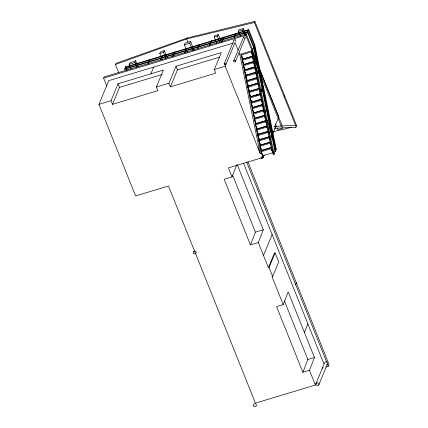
<?xml version="1.0" encoding="UTF-8"?>
<svg xmlns="http://www.w3.org/2000/svg" width="428" height="428" viewBox="0 0 428 428"><rect width="100%" height="100%" fill="white"/><g stroke="black" fill="none" stroke-linecap="round" stroke-linejoin="round"><path stroke-width="0.64" d="M137.837 63.242L137.618 63.344M149.821 59.428L150.116 59.567L149.821 59.428L147.826 64.248M174.704 52.066L174.421 52.152M198.983 44.582C199.999 44.384 196.891 47.262 197.233 48.797M211.571 40.97L211.255 40.906L211.571 40.97L209.816 45.224M223.56 37.156L223.849 37.295L223.56 37.156L221.565 41.976M236.149 33.545L235.833 33.48L236.149 33.545L234.394 37.798M252.343 49.851L252.349 49.557M254.478 44.913L254.162 44.849L254.478 44.913L252.483 49.734M260.893 91.576L260.903 91.276M261.075 91.458L262.979 86.477L260.775 91.357M265.189 112.436L265.157 112.147M267.366 107.508L267.056 107.439L267.366 107.508L265.371 112.323M269.447 133.285L269.458 133.012M271.668 128.368L271.352 128.304L271.668 128.368L269.672 133.188M273.968 154.048L273.653 153.984L273.957 154.085L275.953 149.27C275.001 149.03 276.975 149.42 275.803 149.42L254.318 45.101L248.374 30.254L248.673 29.639L254.804 44.956L276.29 149.286M262.787 157.959C263.145 156.611 260.893 156.578 260.946 157.868C262.038 160.452 264.279 155.969 264.044 154.92M270.833 138.528L275.354 127.603L275.156 126.672L274.08 126.49M162.137 55.683C163.057 55.747 160.174 58.224 160.366 59.931M186.715 48.262L186.983 48.434L186.715 48.262L184.698 53.109M246.303 34.77L246.314 34.475M248.427 29.869L248.138 29.735L248.427 29.869L246.432 34.689M262.771 86.542L263.07 86.643M237.278 164.726L263.311 229.75L258.314 242.516L250.439 244.896L224.16 179.252L232.035 176.871L236.791 164.716M250.439 244.896L255.43 232.131L232.623 175.154M309.465 370.279L302.864 372.274L276.584 306.63L283.186 304.634L288.178 291.875L314.457 357.519L309.465 370.279L315.372 385.04L255.425 403.144L168.498 186.003L135.612 195.933L98.948 104.352L108.766 80.662L233.126 43.094M302.864 372.274L307.855 359.515L284.304 300.681M106.829 86.151L103.619 78.131L104.111 76.933L246.261 33.994L252.584 49.798L274.07 154.112L273.348 154.331L271.721 150.26L251.268 50.964M118.684 72.519L115.464 64.484L115.929 63.365L187.218 37.98L254.858 21.4L296.385 125.137M111.018 100.708L118.048 83.738L163.405 70.037L156.375 87.007L157.836 90.65L112.478 104.352L111.018 100.708L98.948 104.352M112.478 104.352L119.508 87.382L118.048 83.738M131.059 69.159L129.122 64.328L129.705 62.916L135.719 60.76L138.137 66.8M136.912 67.389L134.975 62.558L135.719 60.76M148.372 63.783L150.116 59.567M150.881 73.819L153.668 67.1M162.185 59.519L159.767 53.479L160.42 51.911L164.293 50.52L167.193 57.769M165.957 58.385L163.539 52.339L164.293 50.52M172.409 56.822L174.405 52.007M172.949 56.357L174.694 52.141M187.261 52.136L184.361 44.887L185.121 43.057L190.519 41.425L194.146 50.488M168.964 83.203L175.994 66.233L221.351 52.537L214.321 69.507L215.776 73.151L170.424 86.852L168.964 83.203L156.375 87.007M170.424 86.852L177.454 69.882L175.994 66.233M192.664 50.504L189.759 43.255L190.519 41.425M197.527 48.936L199.271 44.721M209.276 45.689L211.293 40.837M216.846 43.688L214.182 37.043L214.813 35.524L218.36 34.663L221.26 41.912M222.105 41.511L223.849 37.295M234.1 37.659L235.871 33.411M224.245 63.708L234.057 40.013M240.343 36.15L238.407 31.319L239.108 29.628L243.318 28.606L245.736 34.647M252.392 54.228L251.461 51.906L241.199 55.003L261.454 153.363L260.256 153.727L225.219 66.212L235.036 42.522L238.134 50.263M244.672 34.839L242.74 30.008L243.318 28.606M233.731 60.84L243.548 37.145M274.07 154.112L272.443 150.046L251.99 50.75L245.763 35.192L246.261 33.994M235.352 61.611A0.899 0.824 22.5 0 0 234.448 60.391A0.899 0.824 22.5 0 0 233.827 61.675A0.899 0.824 22.5 0 0 235.352 61.611L245.169 37.921M295.55 125.329L254.393 22.518L254.858 21.4M257.426 74.798L258.154 73.044L255.687 66.886M265.071 112.222L267.088 107.374M258.378 149.035L259.122 147.232M268.779 129.968L269.918 127.212M284.192 96.958L284.657 95.84M274.744 126.742L278.81 116.935L260.427 71.016M282.55 127.555L282.164 128.496L277.836 129.802L277.13 128.036M263.482 255.42L272.133 234.528M275.108 252.921L269.078 267.489L268.399 267.693L274.428 253.13L275.108 252.921L278.708 261.915L272.673 276.477L271.994 276.681L283.186 304.634M295.646 284.529L296.353 282.817M304.388 332.363L307.903 323.878M315.372 385.04L324.023 364.153L243.559 163.143M318.796 384.858A1.535 1.407 22.5 0 0 317.25 382.776A1.535 1.407 22.5 0 0 316.18 384.965A1.535 1.407 22.5 0 0 318.796 384.858L327.447 363.971L328.34 366.202L325.788 366.973M328.34 366.202L329.052 364.49L247.919 161.832M275.354 127.603L274.471 128.288L295.802 127.218L296.337 126.961L296.636 126.041L296.037 125.292L274.53 126.372M187.218 37.98L186.645 38.969L115.464 64.484M252.584 49.798L251.99 50.75L239.803 54.431L260.256 153.727M274.969 151.405L275.461 151.287L253.975 46.957L247.844 31.64L124.43 68.924L125.078 69.245L247.544 32.255L247.844 31.64L247.555 32.228L253.488 47.101L274.969 151.405L275.461 151.287M214.182 37.043L217.312 36.102L218.36 34.663M125.907 67.244L248.374 30.254L248.663 29.655L125.447 67.062L125.297 66.795L125.923 67.217L127.143 70.267M125.078 69.245L124.452 68.913M295.668 125.404L296.037 125.292M254.419 45.074L254.804 44.956L254.478 45.052M184.361 44.887L189.759 43.255M159.767 53.479L163.539 52.339M129.122 64.328L134.975 62.558M238.407 31.319L242.74 30.008M103.619 78.131L245.763 35.192M119.508 87.382L162.308 74.456M177.454 69.882L219.612 57.143M241.199 55.003L242.826 59.075L252.488 56.154M252.376 56.336L242.109 59.438L243.933 64.446L253.595 61.525M214.321 69.507L225.219 66.212M243.216 64.81L253.483 61.712M254.371 64.393L253.676 62.648L243.409 65.746L245.041 69.818L254.697 66.896M244.324 70.181L254.585 67.084M255.249 69.181L254.783 68.02L244.516 71.123L246.148 75.189L255.805 72.273M255.693 72.455L245.431 75.553L247.25 80.56L256.912 77.645M256.928 73.413L258.154 73.044M246.539 80.924L256.8 77.826M257.924 81.09L256.993 78.763L246.731 81.866L248.358 85.932L258.02 83.016M257.907 83.198L247.646 86.296L249.465 91.303L259.127 88.387M248.748 91.667L259.015 88.569M259.903 91.25L259.208 89.506L248.941 92.609L250.573 96.674L260.229 93.759M249.856 97.038L260.117 93.941M260.78 96.043L260.315 94.877L250.048 97.98L251.68 102.046L261.337 99.13M261.224 99.312L250.963 102.415L252.782 107.417L262.444 104.502M262.332 104.683L252.071 107.786L253.89 112.789L263.552 109.873M263.439 110.055L253.178 113.158L254.997 118.165L264.659 115.244M254.28 118.529L264.547 115.426M265.67 118.69L264.739 116.368L254.478 119.466L256.105 123.537L265.761 120.616M255.388 123.901L265.654 120.798M266.542 123.483L265.847 121.739L255.58 124.837L257.212 128.908L266.869 125.987M256.495 129.272L266.756 126.169M266.949 127.111L256.688 130.208L258.319 134.28L267.976 131.359M267.864 131.546L257.603 134.643L259.421 139.651L269.084 136.73M268.971 136.917L258.71 140.015L260.529 145.022L270.191 142.107M259.812 145.386L270.079 142.289M270.737 144.386L270.271 143.225L260.01 146.328L261.636 150.394L271.293 147.478M271.186 147.66L260.92 150.758L262.551 154.829M271.721 150.26L272.443 150.046M232.035 176.871L228.445 167.894L263.086 157.429L262.744 155.765L273.005 152.668M255.43 232.131L263.311 229.75M307.855 359.515L314.457 357.519M321.958 368.134L323.231 367.748M254.393 22.518L186.645 38.969L187.887 42.067M273.588 131.68L291.752 127.266M256.602 70.417L256.597 70.711M295.802 127.218L295.336 126.913M125.928 67.239L125.243 66.966L126.715 70.561M253.718 54.26L256.95 62.328M258.935 67.292L259.678 69.154M252.659 51.938L282.277 125.912M254.066 58.304L281.458 126.731M253.264 59.021L252.568 57.277L242.307 60.375L243.933 64.446M256.586 75.135L255.885 73.391L245.624 76.494L247.25 80.56M275.477 123.922L276.418 126.271M258.796 85.878L258.1 84.134L247.839 87.237L249.465 91.303M250.551 67.747L251.043 68.978M262.118 101.992L261.417 100.254L251.156 103.351L252.782 107.417M263.455 107.947L262.524 105.625L252.263 108.723L253.89 112.789M241.702 55.811L242.403 57.555M264.333 112.741L263.632 110.996L253.371 114.094L254.997 118.165M256.677 94.149L257.175 95.38M266.521 118.733L271.967 132.332M239.086 52.644L239.803 54.431M243.917 66.554L244.613 68.298M245.025 71.925L246.148 75.189M268.522 133.643L268.056 132.482L257.795 135.58L259.421 139.651M247.234 82.668L247.935 84.412M269.865 139.598L269.164 137.853L258.903 140.956L260.529 145.022M249.449 93.411L250.145 95.155M272.074 150.34L271.379 148.596L261.112 151.699L262.744 155.765M250.787 99.366L251.68 102.046M254.981 120.273L256.105 123.537M256.319 126.223L257.212 128.908M257.191 131.016L258.319 134.28M217.312 36.102L219.73 42.142M260.513 147.13L261.636 150.394M261.454 153.363L263.086 157.429M246.715 162.303L326.676 362.045M269.078 267.489L272.673 276.477M258.314 242.516L268.399 267.693M273.118 153.219L273.348 154.331M242.633 58.133L242.826 59.075M244.848 68.876L245.041 69.818M248.165 84.995L248.358 85.932M250.38 95.738L250.573 96.674M243.527 37.782A0.899 0.824 22.5 0 1 244.04 36.738A0.899 0.824 22.5 0 1 245.185 37.284A0.899 0.824 22.5 0 1 244.677 38.327M233.988 40.435A0.899 0.824 22.5 0 1 234.699 39.574A0.899 0.824 22.5 0 1 235.721 40.221A0.899 0.824 22.5 0 1 235.186 41.195M324.643 363.741A1.535 1.407 22.5 0 1 326.296 361.922A1.535 1.407 22.5 0 1 327.243 364.276M326.955 364.517A1.535 1.407 22.5 0 1 326.607 364.672M258.459 65.714L258.774 65.778L258.459 65.714M253.499 47.101L253.975 46.957L253.531 47.091M193.461 253.221A1.535 1.407 22.5 0 0 196.072 253.114A1.535 1.407 22.5 0 0 194.526 251.033A1.535 1.407 22.5 0 0 193.461 253.221M224.336 64.542A0.899 0.824 22.5 0 0 225.866 64.478A0.899 0.824 22.5 0 0 224.962 63.258A0.899 0.824 22.5 0 0 224.336 64.542M253.713 405.942A1.535 1.407 22.5 0 0 256.329 405.835A1.535 1.407 22.5 0 0 254.783 403.748A1.535 1.407 22.5 0 0 253.713 405.942"/></g></svg>
